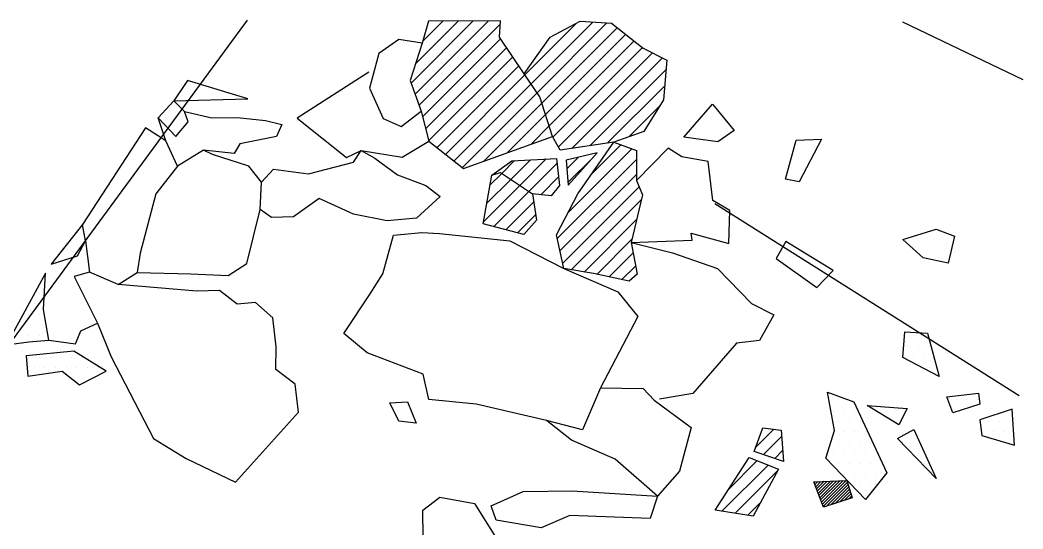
# Model space of a CAD drawing. Header units: metres. Extents: x -2.1 to 0.02, y -20.77 to -18.
# Drawn here: x -1.16 to 0.016, y -18.601 to -18.005 of the extents above; entities that cross this region are included whole.
import ezdxf

# ---------------------------------------------------------------- set-up
doc = ezdxf.new("R2010")
doc.units = ezdxf.units.M
doc.header["$LTSCALE"] = 25
doc.header["$MEASUREMENT"] = 0
doc.linetypes.add('STRICHPUNKTX2', pattern=[2, 1, -0.5, 0, -0.5])
doc.layers.get('0').update_dxf_attribs({"linetype": 'CONTINUOUS'})
for name, color, linetype in [('FEUER', 1, 'CONTINUOUS'), ('GRABUNGSGRENZE', 3, 'STRICHPUNKTX2'), ('KNOCHEN', 2, 'CONTINUOUS'), ('STEINE', 4, 'CONTINUOUS'), ('STEINESCHRAFF', 4, 'CONTINUOUS')]:
    doc.layers.add(name, color=color, linetype=linetype)

# ---------------------------------------------------------------- blocks, each defined once
blk = doc.blocks.new('*X1')
at = {"color": 0}
for p, q in [((-22.25, -1856.49), (-20.26, -1854.5)), ((-22.16, -1856.75), (-19.9, -1854.49)), ((-22.06, -1857), (-19.53, -1854.47)), ((-21.96, -1857.26), (-19.16, -1854.46)), ((-22.93, -1854.69), (-22.84, -1854.6)), ((-22.83, -1854.94), (-22.47, -1854.59)), ((-22.73, -1855.2), (-22.11, -1854.57)), ((-22.64, -1855.46), (-21.74, -1854.56)), ((-22.54, -1855.72), (-21.37, -1854.54)), ((-22.45, -1855.97), (-21, -1854.53)), ((-22.35, -1856.23), (-20.63, -1854.51)), ((-21.87, -1857.52), (-19.02, -1854.67)), ((-21.5, -1857.5), (-18.94, -1854.94)), ((-20.97, -1857.32), (-18.86, -1855.21)), ((-20.44, -1857.15), (-18.77, -1855.48)), ((-19.9, -1856.97), (-18.69, -1855.76)), ((-19.37, -1856.79), (-18.61, -1856.03)), ((-18.84, -1856.61), (-18.53, -1856.3))]:
    blk.add_line(p, q, dxfattribs=at)
blk = doc.blocks.new('*X2')
at = {"color": 0}
for p, q in [((-70.18, -1807.9), (-62.89, -1800.6)), ((-69.71, -1809.19), (-61.11, -1800.59)), ((-69.67, -1805.62), (-64.67, -1800.62)), ((-69.23, -1810.48), (-59.73, -1800.98)), ((-68.83, -1803.01), (-66.45, -1800.63)), ((-56.83, -1806.92), (-50.77, -1800.86)), ((-56.11, -1807.97), (-48.87, -1800.73)), ((-55.4, -1809.02), (-47.22, -1800.84)), ((-54.84, -1810.23), (-46.01, -1801.4)), ((-68.82, -1811.84), (-59.69, -1802.71)), ((-54.41, -1811.57), (-45.01, -1802.17)), ((-68.47, -1813.25), (-58.97, -1803.76)), ((-53.98, -1812.91), (-44.02, -1802.95)), ((-53.54, -1814.23), (-43.03, -1803.72)), ((-68.12, -1814.67), (-58.26, -1804.81)), ((-52.9, -1815.36), (-41.88, -1804.34)), ((-51.32, -1815.55), (-40.71, -1804.94)), ((-67.14, -1815.46), (-57.54, -1805.86)), ((-49.22, -1815.22), (-40.28, -1806.28)), ((-66.15, -1816.24), (-56.83, -1806.92)), ((-65.16, -1817.02), (-56.11, -1807.97)), ((-47.13, -1814.9), (-40.43, -1808.2)), ((-64.17, -1817.8), (-55.4, -1809.02)), ((-61.65, -1817.04), (-54.84, -1810.23)), ((-44.63, -1814.17), (-40.98, -1810.51)), ((-58.88, -1816.04), (-54.41, -1811.57)), ((-56.11, -1815.04), (-53.98, -1812.91)), ((-51.79, -1823.09), (-44.3, -1815.6)), ((-49.07, -1818.6), (-45.57, -1815.11)), ((-57.41, -1819.88), (-54.32, -1816.78)), ((-53.04, -1826.11), (-43.76, -1816.83)), ((-51.92, -1817.92), (-50.6, -1816.59)), ((-51.78, -1819.55), (-48.82, -1816.59)), ((-59.54, -1818.47), (-58.04, -1816.97)), ((-58.48, -1819.17), (-56.18, -1816.88)), ((-56.35, -1820.58), (-53.07, -1817.3)), ((-61.32, -1822.01), (-58.48, -1819.17)), ((-60.93, -1819.86), (-59.54, -1818.47)), ((-54.97, -1820.97), (-52.89, -1818.89)), ((-52.72, -1827.55), (-43.76, -1818.6)), ((-61.7, -1824.16), (-57.41, -1819.88)), ((-52.4, -1829), (-43.45, -1820.05)), ((-60.48, -1824.71), (-56.35, -1820.58)), ((-51.39, -1829.77), (-43.18, -1821.55)), ((-59.08, -1825.08), (-55.79, -1821.79)), ((-57.68, -1825.45), (-55.57, -1823.33)), ((-49.89, -1830.03), (-43.73, -1823.87)), ((-48.4, -1830.31), (-44.28, -1826.19)), ((-46.93, -1830.61), (-44.13, -1827.8)), ((-45.47, -1830.91), (-43.84, -1829.29)), ((-29.75, -1850.55), (-27.65, -1848.45)), ((-28.85, -1851.42), (-26.73, -1849.3)), ((-27.53, -1851.87), (-26.61, -1850.95)), ((-33, -1855.57), (-29.58, -1852.14)), ((-33.72, -1858.05), (-28.31, -1852.65)), ((-32.19, -1858.3), (-27.15, -1853.25)), ((-30.67, -1858.54), (-29.27, -1857.14))]:
    blk.add_line(p, q, dxfattribs=at)
blk = doc.blocks.new('*X3')
at = {"color": 0}
for p, q in [((-108.75, -1825), (-108.75, -1825)), ((-109.375, -1826.25), (-109.375, -1826.25)), ((-110, -1827.5), (-110, -1827.5)), ((-111.875, -1828.75), (-111.875, -1828.75)), ((-113.125, -1831.25), (-113.125, -1831.25)), ((-113.75, -1832.5), (-113.75, -1832.5)), ((-114.375, -1833.75), (-114.375, -1833.75)), ((-115, -1835), (-115, -1835)), ((-113.75, -1835), (-113.75, -1835)), ((-115.625, -1836.25), (-115.625, -1836.25)), ((-114.375, -1836.25), (-114.375, -1836.25)), ((-113.125, -1836.25), (-113.125, -1836.25)), ((-115, -1837.5), (-115, -1837.5)), ((-113.75, -1837.5), (-113.75, -1837.5)), ((-11.25, -1837.5), (-11.25, -1837.5)), ((-10, -1837.5), (-10, -1837.5)), ((-11.875, -1838.75), (-11.875, -1838.75)), ((-10.625, -1838.75), (-10.625, -1838.75)), ((-9.375, -1838.75), (-9.375, -1838.75)), ((-115, -1840), (-115, -1840)), ((-113.75, -1840), (-113.75, -1840)), ((-112.5, -1840), (-112.5, -1840)), ((-111.25, -1840), (-111.25, -1840)), ((-110, -1840), (-110, -1840)), ((-108.75, -1840), (-108.75, -1840)), ((-12.5, -1840), (-12.5, -1840)), ((-11.25, -1840), (-11.25, -1840)), ((-10, -1840), (-10, -1840)), ((-114.375, -1841.25), (-114.375, -1841.25)), ((-113.125, -1841.25), (-113.125, -1841.25)), ((-111.875, -1841.25), (-111.875, -1841.25)), ((-110.625, -1841.25), (-110.625, -1841.25)), ((-109.375, -1841.25), (-109.375, -1841.25)), ((-108.125, -1841.25), (-108.125, -1841.25)), ((-106.875, -1841.25), (-106.875, -1841.25)), ((-9.375, -1841.25), (-9.375, -1841.25)), ((-110, -1842.5), (-110, -1842.5)), ((-108.75, -1842.5), (-108.75, -1842.5)), ((-20, -1845), (-20, -1845)), ((-6.25, -1845), (-6.25, -1845)), ((-5, -1845), (-5, -1845)), ((-3.75, -1845), (-3.75, -1845)), ((-20.625, -1846.25), (-20.625, -1846.25)), ((-19.375, -1846.25), (-19.375, -1846.25)), ((-18.125, -1846.25), (-18.125, -1846.25)), ((-15.625, -1846.25), (-15.625, -1846.25)), ((-14.375, -1846.25), (-14.375, -1846.25)), ((-13.125, -1846.25), (-13.125, -1846.25)), ((-20, -1847.5), (-20, -1847.5)), ((-18.75, -1847.5), (-18.75, -1847.5)), ((-17.5, -1847.5), (-17.5, -1847.5)), ((-2.5, -1847.5), (-2.5, -1847.5)), ((-1.25, -1847.5), (-1.25, -1847.5)), ((0, -1847.5), (0, -1847.5)), ((-19.375, -1848.75), (-19.375, -1848.75)), ((-18.125, -1848.75), (-18.125, -1848.75)), ((-16.875, -1848.75), (-16.875, -1848.75)), ((-3.125, -1848.75), (-3.125, -1848.75)), ((-1.875, -1848.75), (-1.875, -1848.75)), ((-0.625, -1848.75), (-0.625, -1848.75)), ((-20, -1850), (-20, -1850)), ((-18.75, -1850), (-18.75, -1850)), ((-17.5, -1850), (-17.5, -1850)), ((-16.25, -1850), (-16.25, -1850)), ((-12.5, -1850), (-12.5, -1850)), ((-11.25, -1850), (-11.25, -1850)), ((0, -1850), (0, -1850)), ((-20.625, -1851.25), (-20.625, -1851.25)), ((-19.375, -1851.25), (-19.375, -1851.25)), ((-18.125, -1851.25), (-18.125, -1851.25)), ((-16.875, -1851.25), (-16.875, -1851.25)), ((-15.625, -1851.25), (-15.625, -1851.25)), ((-10.625, -1851.25), (-10.625, -1851.25)), ((-20, -1852.5), (-20, -1852.5)), ((-18.75, -1852.5), (-18.75, -1852.5)), ((-17.5, -1852.5), (-17.5, -1852.5)), ((-16.25, -1852.5), (-16.25, -1852.5)), ((-15, -1852.5), (-15, -1852.5)), ((-10, -1852.5), (-10, -1852.5)), ((-19.375, -1853.75), (-19.375, -1853.75)), ((-18.125, -1853.75), (-18.125, -1853.75)), ((-16.875, -1853.75), (-16.875, -1853.75)), ((-15.625, -1853.75), (-15.625, -1853.75)), ((-17.5, -1855), (-17.5, -1855)), ((-16.25, -1855), (-16.25, -1855)), ((-16.875, -1856.25), (-16.875, -1856.25))]:
    blk.add_line(p, q, dxfattribs=at)

msp = doc.modelspace()

# ---------------------------------------------------------------- linework, layer by layer
at = {"layer": 'GRABUNGSGRENZE', "flags": 128}
msp.add_lwpolyline([(-0.8941, -18.005), (-1.8011, -19.2397), (-0.9094, -19.7746), (-0.5084, -19.9287), (-0.4651, -19.9078), (0.0081, -19.1124)], dxfattribs=at)
at = {"layer": 'GRABUNGSGRENZE'}
for points in [[(-0.1254, -18.0071), (0.0157, -18.0748)], [(-0.3454, -18.2201), (0.0113, -18.4451)]]:
    msp.add_lwpolyline(points, dxfattribs=at)
at = {"layer": 'KNOCHEN'}
msp.add_lwpolyline([(-0.2183, -18.5761), (-0.2296, -18.5461), (-0.1908, -18.5445), (-0.1847, -18.5649), (-0.2183, -18.5761)], dxfattribs=at)
at = {"layer": 'STEINE'}
for points in [[(-0.5971, -18.0058), (-0.6812, -18.0064), (-0.6888, -18.0319), (-0.703, -18.0757), (-0.6898, -18.1118), (-0.6811, -18.147), (-0.6403, -18.179), (-0.5359, -18.1413), (-0.5507, -18.0949), (-0.5691, -18.068), (-0.5981, -18.0252), (-0.5971, -18.0058)], [(-0.5691, -18.068), (-0.5385, -18.0252), (-0.5034, -18.0063), (-0.4667, -18.0088), (-0.4295, -18.0378), (-0.402, -18.0521), (-0.4056, -18.0984), (-0.429, -18.1356), (-0.4641, -18.1479), (-0.5268, -18.1576), (-0.5359, -18.1413)], [(-0.6888, -18.0319), (-0.7163, -18.0278), (-0.7397, -18.0441), (-0.7504, -18.0849), (-0.7346, -18.1205), (-0.7132, -18.1297), (-0.6898, -18.1118)], [(-0.7514, -18.066), (-0.8355, -18.1201), (-0.7774, -18.1659), (-0.7601, -18.1577), (-0.7122, -18.1658), (-0.6811, -18.147)], [(-0.9801, -18.0998), (-0.893, -18.0972), (-0.9639, -18.0758), (-0.9801, -18.0998)], [(-0.9985, -18.1197), (-0.9776, -18.1415), (-0.9633, -18.1242), (-0.9674, -18.112), (-0.9801, -18.0998), (-0.9985, -18.1197)], [(-0.3821, -18.1422), (-0.3485, -18.1035), (-0.323, -18.1345), (-0.3419, -18.1478), (-0.3821, -18.1422)], [(-0.9893, -18.1466), (-0.9985, -18.1197)], [(-0.9674, -18.112), (-0.9353, -18.1196), (-0.9058, -18.1191), (-0.8726, -18.1226), (-0.8533, -18.1272), (-0.8594, -18.1415), (-0.9027, -18.1502), (-0.9093, -18.1614), (-0.945, -18.1573)], [(-0.9755, -18.1762), (-0.9893, -18.1466), (-1.0132, -18.1314), (-1.087, -18.2445)], [(-0.2629, -18.1916), (-0.2502, -18.1457), (-0.2206, -18.1447), (-0.2466, -18.1946), (-0.2629, -18.1916)], [(-0.5226, -18.2961), (-0.5313, -18.2569), (-0.5063, -18.2085), (-0.4641, -18.1479), (-0.4376, -18.158), (-0.4376, -18.1932), (-0.4304, -18.21), (-0.4437, -18.2655), (-0.4365, -18.3027), (-0.4462, -18.3109), (-0.488, -18.3022), (-0.5226, -18.2961)], [(-0.4437, -18.2655), (-0.3723, -18.2629), (-0.3734, -18.2548), (-0.329, -18.267), (-0.3281, -18.2283), (-0.3479, -18.2166), (-0.3536, -18.1707), (-0.3841, -18.1651), (-0.4004, -18.155), (-0.4376, -18.1932)], [(-1.0452, -18.3148), (-1.0228, -18.301), (-0.9602, -18.3025), (-0.9163, -18.3045), (-0.8945, -18.2902), (-0.8787, -18.2271), (-0.8772, -18.195), (-0.892, -18.1761), (-0.9348, -18.1624), (-0.945, -18.1573), (-0.9755, -18.1762), (-1.001, -18.2088), (-1.0193, -18.2781), (-1.0228, -18.301)], [(-0.8772, -18.195), (-0.8629, -18.1797), (-0.8222, -18.1853), (-0.7692, -18.1715), (-0.7601, -18.1577), (-0.7443, -18.1669), (-0.7178, -18.1862), (-0.6846, -18.1989), (-0.6678, -18.2117), (-0.6953, -18.2371), (-0.73, -18.2402), (-0.7692, -18.2326), (-0.8094, -18.2143), (-0.8395, -18.2357), (-0.8655, -18.2362), (-0.8787, -18.2271)], [(-0.6072, -18.1867), (-0.5838, -18.1698), (-0.5313, -18.1673), (-0.5277, -18.1988), (-0.5374, -18.2111), (-0.5593, -18.2085)], [(-0.5313, -18.1673), (-0.5277, -18.1988)], [(-0.5201, -18.1693), (-0.5176, -18.1983), (-0.4835, -18.1606), (-0.5201, -18.1693)], [(-0.6174, -18.2437), (-0.6072, -18.1867), (-0.597, -18.1836), (-0.5593, -18.2085), (-0.5547, -18.2396), (-0.5695, -18.2564), (-0.6174, -18.2437)], [(-1.1237, -18.2909), (-1.0931, -18.2812), (-1.0835, -18.2639), (-1.087, -18.2445), (-1.1237, -18.2909)], [(-0.1253, -18.2623), (-0.0861, -18.25), (-0.0647, -18.2582), (-0.0718, -18.2898), (-0.1013, -18.2837), (-0.1253, -18.2623)], [(-0.7223, -18.257), (-0.6892, -18.254), (-0.6683, -18.255), (-0.5858, -18.2636), (-0.5226, -18.2961), (-0.4594, -18.3236), (-0.436, -18.3526), (-0.4797, -18.4362), (-0.5006, -18.4851), (-0.5429, -18.4744), (-0.6254, -18.4551), (-0.6809, -18.4496), (-0.6876, -18.42), (-0.7533, -18.3951), (-0.7808, -18.3722), (-0.7498, -18.3258), (-0.735, -18.3024), (-0.7223, -18.257)], [(-1.0835, -18.2639), (-1.0788, -18.3005)], [(-0.4437, -18.2655), (-0.3953, -18.2777), (-0.3423, -18.296), (-0.3025, -18.3373), (-0.2765, -18.3505), (-0.2933, -18.3806), (-0.3203, -18.3836), (-0.3712, -18.4428), (-0.4104, -18.4494)], [(-0.2623, -18.2644), (-0.2735, -18.2843), (-0.2261, -18.3184), (-0.2068, -18.2985), (-0.2623, -18.2644)], [(-1.1761, -18.3857), (-1.1501, -18.3821), (-1.1267, -18.38), (-1.1328, -18.3444), (-1.1303, -18.3016), (-1.1761, -18.3857)], [(-1.0967, -18.3056), (-1.0696, -18.3601), (-1.0533, -18.3998), (-1.0039, -18.4956), (-0.9656, -18.519), (-0.9076, -18.5465), (-0.8337, -18.4644), (-0.8378, -18.4318), (-0.8603, -18.4145), (-0.8598, -18.388), (-0.8639, -18.3539), (-0.8842, -18.3361), (-0.9056, -18.3381), (-0.9265, -18.3218), (-0.953, -18.3229), (-1.0452, -18.3148), (-1.0788, -18.3005), (-1.0967, -18.3056)], [(-1.1267, -18.38), (-1.0951, -18.3846), (-1.089, -18.3693), (-1.0696, -18.3601)], [(-0.1252, -18.4003), (-0.1227, -18.3703), (-0.0962, -18.3718), (-0.0824, -18.4227), (-0.1252, -18.4003)], [(-1.0971, -18.3932), (-1.1532, -18.3984), (-1.1511, -18.4223), (-1.1109, -18.4167), (-1.0905, -18.4325), (-1.0594, -18.4167), (-1.0971, -18.3932)], [(-0.4797, -18.4362), (-0.4298, -18.4367), (-0.4166, -18.4504), (-0.3732, -18.4825), (-0.387, -18.5339), (-0.4129, -18.563), (-0.4624, -18.5197), (-0.5138, -18.4973), (-0.5429, -18.4744)], [(-0.1689, -18.5669), (-0.2153, -18.5186), (-0.2051, -18.486), (-0.2133, -18.4411), (-0.1827, -18.4523), (-0.144, -18.5358), (-0.1689, -18.5669)], [(-0.0666, -18.4655), (-0.0737, -18.4467), (-0.0366, -18.4421), (-0.035, -18.4553), (-0.0666, -18.4655)], [(-0.7268, -18.4537), (-0.7059, -18.4526), (-0.6957, -18.4776), (-0.7161, -18.475), (-0.7268, -18.4537)], [(-0.167, -18.4569), (-0.1201, -18.4604), (-0.1298, -18.4793), (-0.167, -18.4569)], [(0.0032, -18.4609), (-0.035, -18.4736), (-0.0325, -18.492), (0.0058, -18.5032), (0.0032, -18.4609)], [(-0.2994, -18.5105), (-0.2892, -18.4829), (-0.2678, -18.4855), (-0.2652, -18.5222), (-0.2994, -18.5105)], [(-0.0859, -18.5424), (-0.1313, -18.4956), (-0.1124, -18.4849), (-0.0859, -18.5424)], [(-0.3452, -18.5793), (-0.3055, -18.5176), (-0.2708, -18.5313), (-0.3008, -18.5864), (-0.3452, -18.5793)], [(-0.6869, -18.6752), (-0.688, -18.5794), (-0.6681, -18.5642), (-0.6274, -18.5718), (-0.6004, -18.6145), (-0.6064, -18.6584)], [(-0.6019, -18.5911), (-0.608, -18.5743), (-0.5703, -18.5575), (-0.5128, -18.5569), (-0.4129, -18.563), (-0.4216, -18.589), (-0.5158, -18.5855), (-0.5494, -18.6003), (-0.6019, -18.5911)]]:
    msp.add_lwpolyline(points, dxfattribs=at)

# ---------------------------------------------------------------- block references
at = {"layer": 'FEUER', "xscale": 0.01, "yscale": 0.01, "zscale": 0.01}
msp.add_blockref('*X2', (0, 0), dxfattribs=at)
at = {"layer": 'KNOCHEN', "xscale": 0.01, "yscale": 0.01, "zscale": 0.01}
msp.add_blockref('*X1', (0, 0), dxfattribs=at)
at = {"layer": 'STEINESCHRAFF', "xscale": 0.01, "yscale": 0.01, "zscale": 0.01}
msp.add_blockref('*X3', (0, 0), dxfattribs=at)

doc.saveas('drawing.dxf')
